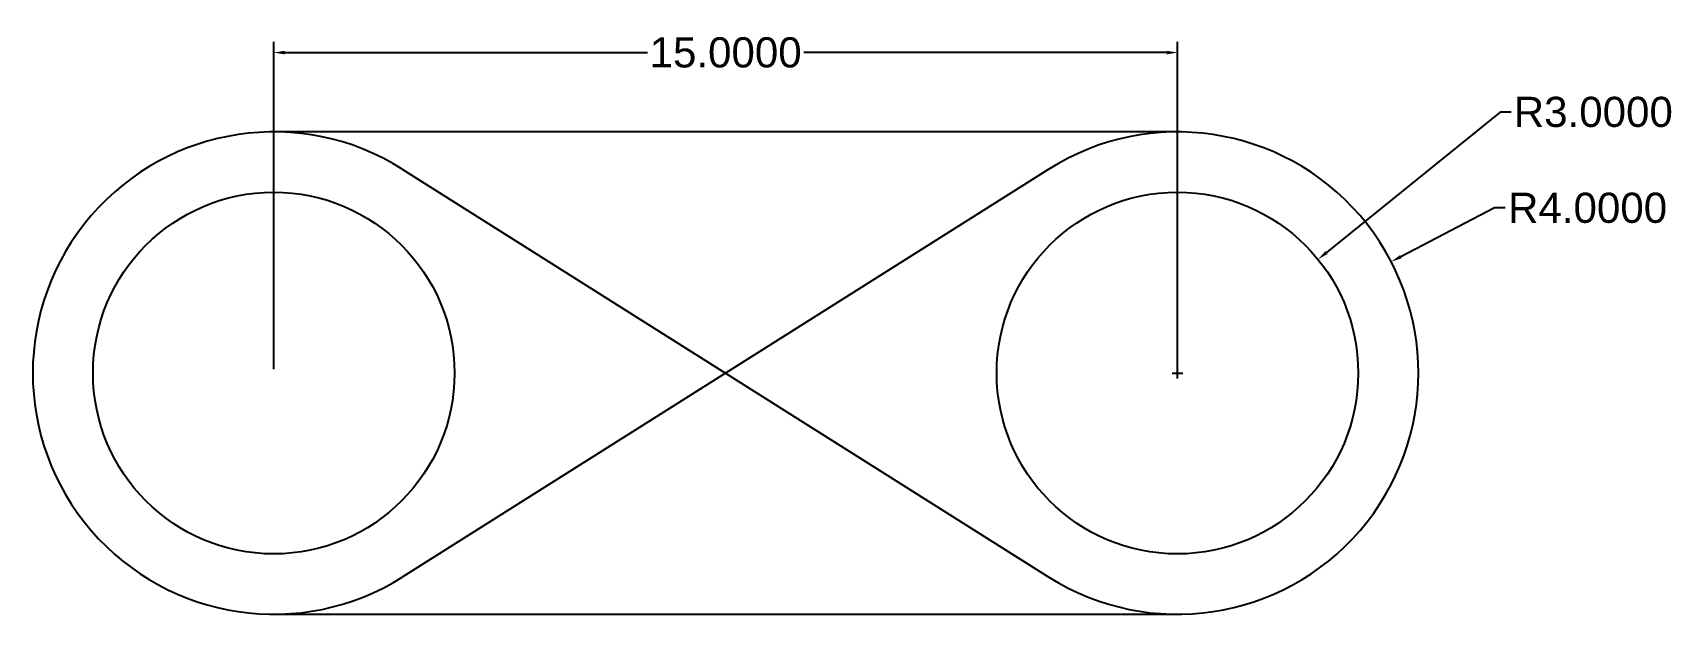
# Model space of a CAD drawing. Header units: inches. Extents: x 6 to 33.2, y 8.3 to 17.9.
import ezdxf

# ---------------------------------------------------------------- set-up
doc = ezdxf.new("R2010")
doc.units = ezdxf.units.IN
doc.header["$MEASUREMENT"] = 0
doc.styles.get("Standard").update_dxf_attribs({"font": 'arial.ttf'})
doc.dimstyles.get("Standard").update_dxf_attribs({"dimtxt": 0.5, "dimasz": 0.18, "dimexe": 0.18, "dimexo": 0.0625, "dimgap": 0.09, "dimtad": 0, "dimtih": 1, "dimtoh": 1, "dimdec": 4, "dimzin": 0, "dimdsep": 46, "dimtxsty": 'Standard', "dimcen": 0.09, "dimadec": 0, "dimazin": 0, "dimtfac": 1, "dimtdec": 4, "dimtofl": 0, "dimtmove": 0, "dimatfit": 3, "dimfxl": 1, "dimtolj": 1, "dimtzin": 0, "dimarcsym": 0})

# ---------------------------------------------------------------- blocks, each defined once
blk = doc.blocks.new('*D1')
at = {"color": 0, "lineweight": -2, "transparency": 16777216}
for p, q in [((30.226, 15.027), (28.674, 14.219)), ((30.406, 15.027), (30.226, 15.027)), ((24.876, 12.289), (25.056, 12.289)), ((24.966, 12.199), (24.966, 12.379))]:
    blk.add_line(p, q, dxfattribs=at)
at = {"color": 0, "transparency": 16777216}
blk.add_solid([(28.66, 14.245), (28.687, 14.192), (28.514, 14.135)], dxfattribs=at)
at = {"layer": 'Defpoints', "color": 0, "transparency": 16777216}
for p in [(28.514, 14.135), (24.966, 12.289)]:
    blk.add_point(p, dxfattribs=at)
at = {"color": 0, "transparency": 16777216, "insert": (31.773, 15.027), "char_height": 0.5, "attachment_point": 5}
blk.add_mtext('\\A1;R4.0000', dxfattribs=at)
blk = doc.blocks.new('*D2')
at = {"color": 0, "lineweight": -2, "transparency": 16777216}
for p, q in [((30.322, 16.618), (27.439, 14.288)), ((30.502, 16.618), (30.322, 16.618)), ((24.876, 12.289), (25.056, 12.289)), ((24.966, 12.199), (24.966, 12.379))]:
    blk.add_line(p, q, dxfattribs=at)
at = {"color": 0, "transparency": 16777216}
blk.add_solid([(27.42, 14.311), (27.458, 14.265), (27.299, 14.175)], dxfattribs=at)
at = {"layer": 'Defpoints', "color": 0, "transparency": 16777216}
for p in [(27.299, 14.175), (24.966, 12.289)]:
    blk.add_point(p, dxfattribs=at)
at = {"color": 0, "transparency": 16777216, "insert": (31.868, 16.618), "char_height": 0.5, "attachment_point": 5}
blk.add_mtext('\\A1;R3.0000', dxfattribs=at)
blk = doc.blocks.new('*D3')
at = {"color": 0, "lineweight": -2, "transparency": 16777216}
for p, q in [((9.966, 12.352), (9.966, 17.785)), ((24.966, 12.262), (24.966, 17.785)), ((10.146, 17.605), (16.168, 17.605)), ((24.786, 17.605), (18.763, 17.605))]:
    blk.add_line(p, q, dxfattribs=at)
at = {"color": 0, "transparency": 16777216}
for points in [[(10.146, 17.635), (10.146, 17.575), (9.966, 17.605)], [(24.786, 17.635), (24.786, 17.575), (24.966, 17.605)]]:
    blk.add_solid(points, dxfattribs=at)
at = {"layer": 'Defpoints', "color": 0, "transparency": 16777216}
for p in [(9.966, 17.605), (9.966, 12.289), (24.966, 12.199)]:
    blk.add_point(p, dxfattribs=at)
at = {"color": 0, "transparency": 16777216, "insert": (17.466, 17.605), "char_height": 0.5, "attachment_point": 5}
blk.add_mtext('\\A1;15.0000', dxfattribs=at)

msp = doc.modelspace()

# ---------------------------------------------------------------- linework, layer by layer
for p, q in [((24.96556, 16.28904), (9.96556, 16.28904)), ((22.83223, 15.67266), (12.0989, 8.90542)), ((12.0989, 15.67266), (22.83223, 8.90542)), ((9.96556, 8.28904), (24.96556, 8.28904))]:
    msp.add_line(p, q)
for centre in [(9.96556, 12.28904), (24.96556, 12.28904)]:
    msp.add_circle(centre, 3)
for centre, start, end in [((9.96556, 12.28904), 57.769047, 302.230953), ((24.96556, 12.28904), 237.769047, 122.230953)]:
    msp.add_arc(centre, 4, start, end)

# ---------------------------------------------------------------- dimensions: what is measured, and where the dimension line sits
dim = msp.add_linear_dim(base=(9.96556, 17.60493), p1=(24.96556, 12.19904), p2=(9.96556, 12.28904), dimstyle='Standard')
dim.commit()
dim.dimension.update_dxf_attribs({"geometry": '*D3', "text_midpoint": (17.46556, 17.60493)})
for mpoint, picture, middle in [((27.2988, 14.17478), '*D2', (31.86825, 16.61814)), ((28.51391, 14.13545), '*D1', (31.77268, 15.02656))]:
    dim = msp.add_radius_dim(center=(24.96556, 12.28904), mpoint=mpoint, dimstyle='Standard')
    dim.commit()
    dim.dimension.update_dxf_attribs({"geometry": picture, "text_midpoint": middle, "dimtype": 164})

doc.saveas('drawing.dxf')
